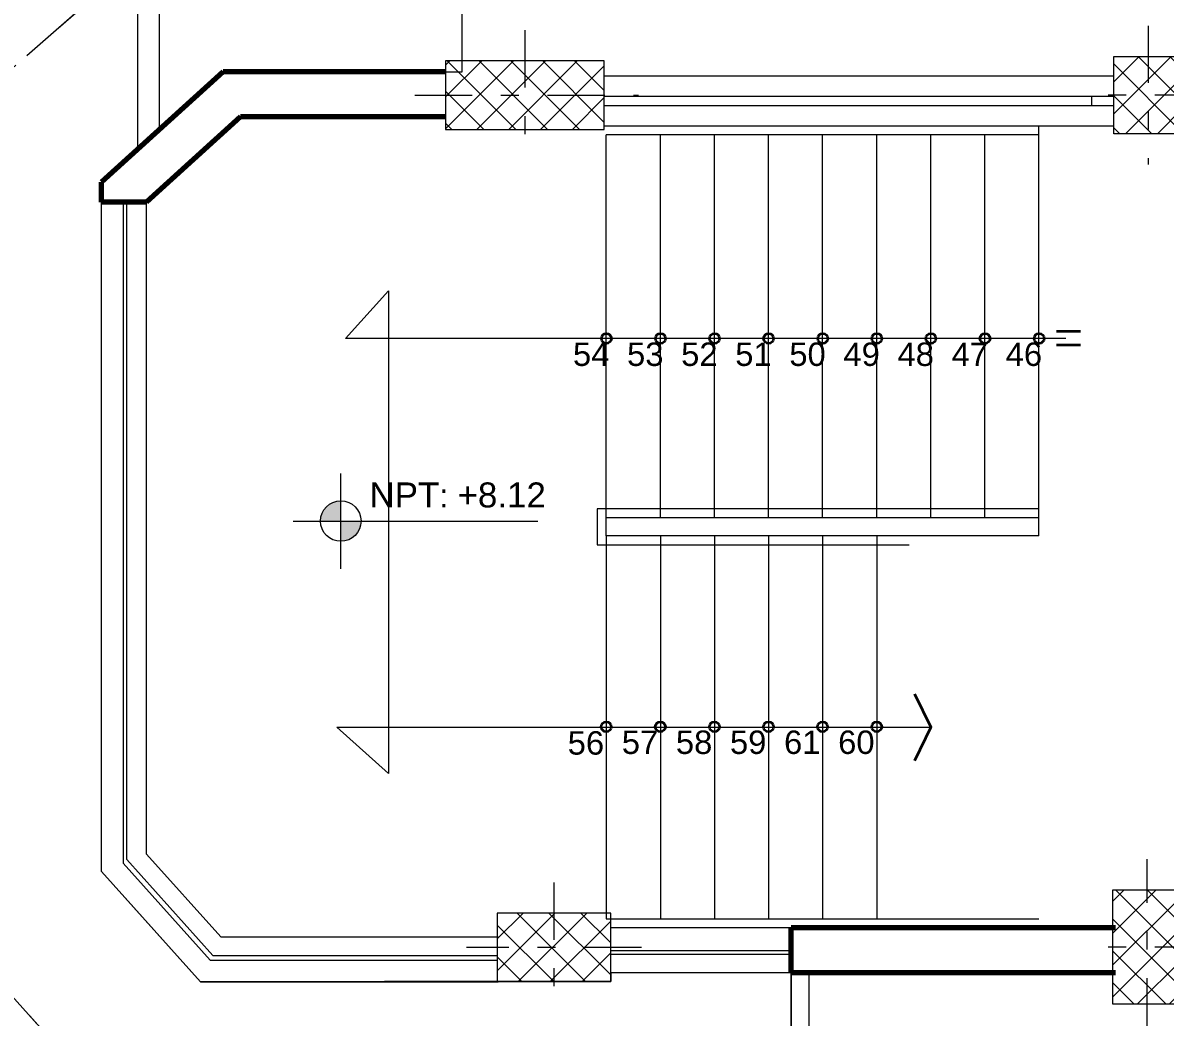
# Model space of a CAD drawing. Header units: inches. Extents: x 140 to 978, y -82 to 38.
# Drawn here: x 844.05 to 850.38, y -2.65 to 2.87 of the extents above; entities that cross this region are included whole.
import ezdxf

# ---------------------------------------------------------------- set-up
doc = ezdxf.new("R2010")
doc.units = ezdxf.units.IN
doc.header["$MEASUREMENT"] = 0
for name, pattern in [('ACAD_ISO04W100', [30.5, 24, -3, 0.5, -3]), ('DASHDOT2', [12.7, 6.35, -3.175, 0, -3.175]), ('DASHED2', [0.375, 0.25, -0.125])]:
    doc.linetypes.add(name, pattern=pattern)
doc.layers.get('0').update_dxf_attribs({"lineweight": 0})
for name, color, linetype, lineweight in [('UNSAAC-COLUMNA', 24, 'Continuous', 0), ('UNSAAC-CORTE MURO', 42, 'Continuous', 35), ('UNSAAC-COTA', 48, 'Continuous', 0), ('UNSAAC-EJE COLUMNA', 22, 'DASHDOT2', 0), ('UNSAAC-FACHADA(2DO PLANO)', 7, 'Continuous', 30), ('UNSAAC-LINEA 0.00', 251, 'Continuous', 0), ('UNSAAC-MURETE', 146, 'Continuous', 20), ('UNSAAC-MUROS', 7, 'Continuous', 70), ('UNSAAC-PISOS', 253, 'Continuous', 0), ('UNSAAC-PROYECCIONES', 38, 'DASHED2', 0), ('UNSAAC-TEXTOS', 250, 'Continuous', 0), ('UNSAAC-TEXTURAS', 250, 'Continuous', 0), ('UNSAAC-VANOS', 24, 'Continuous', 0)]:
    doc.layers.add(name, color=color, linetype=linetype, lineweight=lineweight)
doc.styles.add('narrow', font='')
doc.styles.get("Standard").update_dxf_attribs({"font": 'arial.ttf'})
doc.styles.get('narrow').set_extended_font_data('Arial Narrow', italic=True)
doc.dimstyles.new('1EN75', dxfattribs={"dimtxt": 0.15, "dimasz": 0.06, "dimexe": 0.1, "dimexo": 0.15, "dimgap": 0.025, "dimtad": 1, "dimzin": 1, "dimdsep": 46, "dimtxsty": 'narrow', "dimblk": 'DOT', "dimcen": 0.1, "dimclrd": 256, "dimclre": 256, "dimclrt": 256, "dimaunit": 1, "dimadec": 3, "dimazin": 0, "dimtfac": 1, "dimtmove": 2, "dimatfit": 3, "dimldrblk": 'ARCHTICK', "dimfxl": 0.3, "dimfxlon": 1, "dimtolj": 1, "dimtzin": 0, "dimlwd": 0, "dimlwe": 0, "dimarcsym": 0})

# ---------------------------------------------------------------- blocks, each defined once
blk = doc.blocks.new('c2')
at = {"layer": 'UNSAAC-TEXTURAS'}
h = blk.add_hatch(dxfattribs=at)
h.set_pattern_fill('ANSI37', color=256)
h.set_pattern_definition([(45, (-846.62834, -178.42103), (-0.088388348, 0.088388348), []), (135, (-846.62834, -178.42103), (-0.088388348, -0.088388348), [])])
h.paths.add_polyline_path([(0.315, 0.19), (0.315, 0.38), (0, 0.38), (0, 0.19)])
h.paths.add_polyline_path([(0.63, 0.19), (0.63, 0.38), (0.315, 0.38), (0.315, 0.19)])
h.paths.add_polyline_path([(0.315, 0.19), (0.315, 0), (0.63, 0), (0.63, 0.19)])
h.paths.add_polyline_path([(0.315, 0), (0.315, 0.19), (0, 0.19), (0, 0)])
at = {"layer": 'UNSAAC-COLUMNA'}
blk.add_lwpolyline([(0.63, 0.38), (0, 0.38), (0, 0), (0.63, 0)], close=True, dxfattribs=at)
at = {"layer": 'UNSAAC-EJE COLUMNA', "ltscale": 0.05}
for p, q in [((0.315, 0.55), (0.315, -0.17)), ((0.8, 0.19), (-0.17, 0.19))]:
    blk.add_line(p, q, dxfattribs=at)
blk = doc.blocks.new('c3')
at = {"layer": 'UNSAAC-TEXTURAS'}
h = blk.add_hatch(dxfattribs=at)
h.set_pattern_fill('ANSI37', color=256)
h.set_pattern_definition([(45, (-850.00334, -183.11182), (-0.088388348, 0.088388348), []), (135, (-850.00334, -183.11182), (-0.088388348, -0.088388348), [])])
h.paths.add_polyline_path([(0.1875, 0.43), (0, 0.43), (0, 0.215), (0.1875, 0.215)])
h.paths.add_polyline_path([(0.38, 0.3892), (0.375, 0.43), (0.1875, 0.43), (0.1875, 0.215), (0.38, 0.215)])
h.paths.add_polyline_path([(0.38, 0.215), (0.1875, 0.215), (0.1875, 0), (0.38, 0)])
h.paths.add_polyline_path([(0.1875, 0.215), (0, 0.215), (0, 0.0992), (0, 0), (0.1875, 0)])
at = {"layer": 'UNSAAC-COLUMNA'}
blk.add_lwpolyline([(0, 0.43), (0.38, 0.43), (0.38, 0), (0, 0)], close=True, dxfattribs=at)
at = {"layer": 'UNSAAC-EJE COLUMNA', "ltscale": 0.05}
for p, q in [((0.19, 0.6), (0.19, -0.17)), ((0.545, 0.215), (-0.17, 0.215))]:
    blk.add_line(p, q, dxfattribs=at)
blk = doc.blocks.new('cs1')
at = {"layer": 'UNSAAC-TEXTURAS'}
h = blk.add_hatch(dxfattribs=at)
h.set_pattern_fill('ANSI37', color=256)
h.paths.add_polyline_path([(850.0083, 169.826), (850.1983, 169.826), (850.1983, 170.266), (850.0083, 170.266)])
h.paths.add_polyline_path([(850.1983, 169.826), (850.3883, 169.826), (850.3883, 170.266), (850.1983, 170.266)])
h.paths.add_polyline_path([(850.3883, 169.826), (850.1983, 169.826), (850.1983, 169.386), (850.3883, 169.386)])
h.paths.add_polyline_path([(850.1983, 169.826), (850.0083, 169.826), (850.0083, 169.386), (850.1983, 169.386)])
at = {"layer": 'UNSAAC-COLUMNA'}
blk.add_lwpolyline([(850.3883, 169.386), (850.3883, 170.266), (850.0083, 170.266), (850.0083, 169.386)], close=True, dxfattribs=at)
at = {"layer": 'UNSAAC-EJE COLUMNA', "ltscale": 0.05}
for p, q in [((850.1983, 170.436), (850.1983, 169.196)), ((850.5583, 169.826), (849.8283, 169.826))]:
    blk.add_line(p, q, dxfattribs=at)
blk = doc.blocks.new('c')
at = {"layer": 'UNSAAC-TEXTURAS'}
h = blk.add_hatch(dxfattribs=at)
h.set_pattern_fill('ANSI37', color=256)
h.set_pattern_definition([(45, (-855.58834, -178.38853), (-0.088388348, 0.088388348), []), (135, (-855.58834, -178.38853), (-0.088388348, -0.088388348), [])])
h.paths.add_polyline_path([(0.19, 0.635), (0, 0.635), (0, 0.3163), (0.19, 0.3163)])
h.paths.add_polyline_path([(0.19, 0.3163), (0.38, 0.3163), (0.38, 0.635), (0.19, 0.635)])
h.paths.add_polyline_path([(0.19, 0), (0.38, 0), (0.38, 0.3163), (0.19, 0.3163)])
h.paths.add_polyline_path([(0.19, 0.3163), (0, 0.3163), (0, 0), (0.19, 0)])
at = {"layer": 'UNSAAC-COLUMNA'}
blk.add_lwpolyline([(0, 0), (0, 0.635), (0.38, 0.635), (0.38, 0)], dxfattribs=at)
blk.add_lwpolyline([(0, 0.635), (0.38, 0.635), (0.38, 0), (0, 0)], close=True, dxfattribs=at)
at = {"layer": 'UNSAAC-EJE COLUMNA', "ltscale": 0.05}
for p, q in [((0.19, -0.1725), (0.19, 0.805)), ((0.55, 0.3163), (-0.17, 0.3163))]:
    blk.add_line(p, q, dxfattribs=at)
blk = doc.blocks.new('4TOINFORMA')
at = {"layer": 'UNSAAC-TEXTURAS'}
for name, p in [('c3', (-26.441, 14.5011)), ('c', (-26.446, 9.6711)), ('c2', (-29.861, 9.7973))]:
    blk.add_blockref(name, p, dxfattribs=at)
at = {"layer": 'UNSAAC-TEXTURAS', "rotation": 90}
blk.add_blockref('cs1', (140.1192, -835.4822), dxfattribs=at)
blk = doc.blocks.new('_Dot')
at = {"color": 0, "linetype": 'ByBlock', "lineweight": -2}
blk.add_line((-0.5, 0), (-1, 0), dxfattribs=at)
at = {"color": 0, "linetype": 'ByBlock', "const_width": 0.5}
blk.add_lwpolyline([(-0.25, 0, 1), (0.25, 0, 1)], format="xyb", close=True, dxfattribs=at)
blk = doc.blocks.new('*D241')
at = {"layer": 'Defpoints', "color": 0, "transparency": 16777216}
for p in [(838.2587, -2.2596), (843.4837, -2.2596), (846.9987, -6.6158)]:
    blk.add_point(p, dxfattribs=at)
at = {"layer": 'UNSAAC-COTA', "lineweight": 0, "transparency": 16777216}
for p, q in [((838.5587, -2.2596), (838.1587, -2.2596)), ((838.2587, -6.5558), (838.2587, -2.3196)), ((838.5587, -6.6158), (838.1587, -6.6158))]:
    blk.add_line(p, q, dxfattribs=at)
at = {"layer": 'UNSAAC-COTA', "lineweight": 0, "transparency": 16777216, "xscale": 0.06, "yscale": 0.06, "zscale": 0.06}
for p, rotation in [((838.2587, -2.2596), 90), ((838.2587, -6.6158), 270)]:
    blk.add_blockref('_Dot', p, dxfattribs=dict(at, rotation=rotation))
at = {"layer": 'UNSAAC-COTA', "transparency": 16777216, "insert": (838.1572, -4.4377), "char_height": 0.15, "attachment_point": 5, "rotation": 90, "style": 'narrow'}
blk.add_mtext('\\A1;4.36', dxfattribs=at)
blk = doc.blocks.new('_ArchTick')
at = {"layer": 'UNSAAC-FACHADA(2DO PLANO)', "color": 0, "const_width": 0.15}
blk.add_lwpolyline([(-0.5, -0.5), (0.5, 0.5)], dxfattribs=at)
blk = doc.blocks.new('*D354')
at = {"layer": 'Defpoints', "color": 0, "transparency": 16777216}
for p in [(846.4819, 2.9491), (841.3506, 2.6592), (846.3911, 2.6592)]:
    blk.add_point(p, dxfattribs=at)
at = {"layer": 'UNSAAC-COTA', "lineweight": 0, "transparency": 16777216}
for p, q in [((841.6506, 2.9491), (841.2506, 2.9491)), ((841.3506, 2.8891), (841.3506, 2.7192)), ((841.6506, 2.6592), (841.2506, 2.6592))]:
    blk.add_line(p, q, dxfattribs=at)
at = {"layer": 'UNSAAC-COTA', "lineweight": 0, "transparency": 16777216, "xscale": 0.06, "yscale": 0.06, "zscale": 0.06}
for p, rotation in [((841.3506, 2.9491), 90), ((841.3506, 2.6592), 270)]:
    blk.add_blockref('_Dot', p, dxfattribs=dict(at, rotation=rotation))
at = {"layer": 'UNSAAC-COTA', "transparency": 16777216, "insert": (841.1365, 2.8042), "char_height": 0.15, "attachment_point": 5, "rotation": 90, "style": 'narrow'}
blk.add_mtext('\\A1;0.29', dxfattribs=at)
blk = doc.blocks.new('*D355')
at = {"layer": 'Defpoints', "color": 0, "transparency": 16777216}
for p in [(846.3911, 2.6592), (841.3506, 1.8759), (844.4819, 1.8759)]:
    blk.add_point(p, dxfattribs=at)
at = {"layer": 'UNSAAC-COTA', "lineweight": 0, "transparency": 16777216}
for p, q in [((841.6506, 2.6592), (841.2506, 2.6592)), ((841.3506, 2.5992), (841.3506, 1.9359)), ((841.6506, 1.8759), (841.2506, 1.8759))]:
    blk.add_line(p, q, dxfattribs=at)
at = {"layer": 'UNSAAC-COTA', "lineweight": 0, "transparency": 16777216, "xscale": 0.06, "yscale": 0.06, "zscale": 0.06}
for p, rotation in [((841.3506, 2.6592), 90), ((841.3506, 1.8759), 270)]:
    blk.add_blockref('_Dot', p, dxfattribs=dict(at, rotation=rotation))
at = {"layer": 'UNSAAC-COTA', "transparency": 16777216, "insert": (841.249, 2.2675), "char_height": 0.15, "attachment_point": 5, "rotation": 90, "style": 'narrow'}
blk.add_mtext('\\A1;0.78', dxfattribs=at)
blk = doc.blocks.new('*D356')
at = {"layer": 'Defpoints', "color": 0, "transparency": 16777216}
for p in [(844.4819, 1.8759), (841.3506, -1.8384), (844.4819, -1.8384)]:
    blk.add_point(p, dxfattribs=at)
at = {"layer": 'UNSAAC-COTA', "lineweight": 0, "transparency": 16777216}
for p, q in [((841.6506, 1.8759), (841.2506, 1.8759)), ((841.3506, 1.8159), (841.3506, -1.7784)), ((841.6506, -1.8384), (841.2506, -1.8384))]:
    blk.add_line(p, q, dxfattribs=at)
at = {"layer": 'UNSAAC-COTA', "lineweight": 0, "transparency": 16777216, "xscale": 0.06, "yscale": 0.06, "zscale": 0.06}
for p, rotation in [((841.3506, 1.8759), 90), ((841.3506, -1.8384), 270)]:
    blk.add_blockref('_Dot', p, dxfattribs=dict(at, rotation=rotation))
at = {"layer": 'UNSAAC-COTA', "transparency": 16777216, "insert": (841.249, 0.0188), "char_height": 0.15, "attachment_point": 5, "rotation": 90, "style": 'narrow'}
blk.add_mtext('\\A1;3.71', dxfattribs=at)
blk = doc.blocks.new('*D357')
at = {"layer": 'Defpoints', "color": 0, "transparency": 16777216}
for p in [(844.4819, -1.8384), (841.3506, -2.4509), (845.0319, -2.4509)]:
    blk.add_point(p, dxfattribs=at)
at = {"layer": 'UNSAAC-COTA', "lineweight": 0, "transparency": 16777216}
for p, q in [((841.6506, -1.8384), (841.2506, -1.8384)), ((841.3506, -1.8984), (841.3506, -2.3909)), ((841.6506, -2.4509), (841.2506, -2.4509))]:
    blk.add_line(p, q, dxfattribs=at)
at = {"layer": 'UNSAAC-COTA', "lineweight": 0, "transparency": 16777216, "xscale": 0.06, "yscale": 0.06, "zscale": 0.06}
for p, rotation in [((841.3506, -1.8384), 90), ((841.3506, -2.4509), 270)]:
    blk.add_blockref('_Dot', p, dxfattribs=dict(at, rotation=rotation))
at = {"layer": 'UNSAAC-COTA', "transparency": 16777216, "insert": (841.249, -2.1446), "char_height": 0.15, "attachment_point": 5, "rotation": 90, "style": 'narrow'}
blk.add_mtext('\\A1;0.61', dxfattribs=at)
blk = doc.blocks.new('*D358')
at = {"layer": 'Defpoints', "color": 0, "transparency": 16777216}
for p in [(845.0319, -2.4509), (841.3506, -2.9509), (848.3069, -2.9509)]:
    blk.add_point(p, dxfattribs=at)
at = {"layer": 'UNSAAC-COTA', "lineweight": 0, "transparency": 16777216}
for p, q in [((841.6506, -2.4509), (841.2506, -2.4509)), ((841.3506, -2.5109), (841.3506, -2.8909)), ((841.6506, -2.9509), (841.2506, -2.9509))]:
    blk.add_line(p, q, dxfattribs=at)
at = {"layer": 'UNSAAC-COTA', "lineweight": 0, "transparency": 16777216, "xscale": 0.06, "yscale": 0.06, "zscale": 0.06}
for p, rotation in [((841.3506, -2.4509), 90), ((841.3506, -2.9509), 270)]:
    blk.add_blockref('_Dot', p, dxfattribs=dict(at, rotation=rotation))
at = {"layer": 'UNSAAC-COTA', "transparency": 16777216, "insert": (841.249, -2.7009), "char_height": 0.15, "attachment_point": 5, "rotation": 90, "style": 'narrow'}
blk.add_mtext('\\A1;0.50', dxfattribs=at)
blk = doc.blocks.new('*D370')
at = {"layer": 'Defpoints', "color": 0, "transparency": 16777216}
for p in [(840.3238, -2.4509), (846.6819, -2.4509), (850.2311, -2.9001)]:
    blk.add_point(p, dxfattribs=at)
at = {"layer": 'UNSAAC-COTA', "lineweight": 0, "transparency": 16777216}
for p, q in [((840.6238, -2.4509), (840.2238, -2.4509)), ((840.3238, -2.8401), (840.3238, -2.5109)), ((840.6238, -2.9001), (840.2238, -2.9001))]:
    blk.add_line(p, q, dxfattribs=at)
at = {"layer": 'UNSAAC-COTA', "lineweight": 0, "transparency": 16777216, "xscale": 0.06, "yscale": 0.06, "zscale": 0.06}
for p, rotation in [((840.3238, -2.4509), 90), ((840.3238, -2.9001), 270)]:
    blk.add_blockref('_Dot', p, dxfattribs=dict(at, rotation=rotation))
at = {"layer": 'UNSAAC-COTA', "transparency": 16777216, "insert": (840.2222, -2.6755), "char_height": 0.15, "attachment_point": 5, "rotation": 90, "style": 'narrow'}
blk.add_mtext('\\A1;0.45', dxfattribs=at)
blk = doc.blocks.new('*D371')
at = {"layer": 'Defpoints', "color": 0, "transparency": 16777216}
for p in [(840.3238, -2.0696), (846.6769, -2.0696), (846.6819, -2.4509)]:
    blk.add_point(p, dxfattribs=at)
at = {"layer": 'UNSAAC-COTA', "lineweight": 0, "transparency": 16777216}
for p, q in [((840.6238, -2.0696), (840.2238, -2.0696)), ((840.3238, -2.3909), (840.3238, -2.1296)), ((840.6238, -2.4509), (840.2238, -2.4509))]:
    blk.add_line(p, q, dxfattribs=at)
at = {"layer": 'UNSAAC-COTA', "lineweight": 0, "transparency": 16777216, "xscale": 0.06, "yscale": 0.06, "zscale": 0.06}
for p, rotation in [((840.3238, -2.0696), 90), ((840.3238, -2.4509), 270)]:
    blk.add_blockref('_Dot', p, dxfattribs=dict(at, rotation=rotation))
at = {"layer": 'UNSAAC-COTA', "transparency": 16777216, "insert": (840.2222, -2.2602), "char_height": 0.15, "attachment_point": 5, "rotation": 90, "style": 'narrow'}
blk.add_mtext('\\A1;0.38', dxfattribs=at)
blk = doc.blocks.new('*D372')
at = {"layer": 'Defpoints', "color": 0, "transparency": 16777216}
for p in [(840.3238, 2.2792), (846.3911, 2.2792), (846.6769, -2.0696)]:
    blk.add_point(p, dxfattribs=at)
at = {"layer": 'UNSAAC-COTA', "lineweight": 0, "transparency": 16777216}
for p, q in [((840.6238, 2.2792), (840.2238, 2.2792)), ((840.3238, -2.0096), (840.3238, 2.2192)), ((840.6238, -2.0696), (840.2238, -2.0696))]:
    blk.add_line(p, q, dxfattribs=at)
at = {"layer": 'UNSAAC-COTA', "lineweight": 0, "transparency": 16777216, "xscale": 0.06, "yscale": 0.06, "zscale": 0.06}
for p, rotation in [((840.3238, 2.2792), 90), ((840.3238, -2.0696), 270)]:
    blk.add_blockref('_Dot', p, dxfattribs=dict(at, rotation=rotation))
at = {"layer": 'UNSAAC-COTA', "transparency": 16777216, "insert": (840.2222, 0.1048), "char_height": 0.15, "attachment_point": 5, "rotation": 90, "style": 'narrow'}
blk.add_mtext('\\A1;4.35', dxfattribs=at)
blk = doc.blocks.new('*D373')
at = {"layer": 'Defpoints', "color": 0, "transparency": 16777216}
for p in [(840.3238, 2.6592), (846.3911, 2.6592), (846.3911, 2.2792)]:
    blk.add_point(p, dxfattribs=at)
at = {"layer": 'UNSAAC-COTA', "lineweight": 0, "transparency": 16777216}
for p, q in [((840.6238, 2.6592), (840.2238, 2.6592)), ((840.3238, 2.3392), (840.3238, 2.5992)), ((840.6238, 2.2792), (840.2238, 2.2792))]:
    blk.add_line(p, q, dxfattribs=at)
at = {"layer": 'UNSAAC-COTA', "lineweight": 0, "transparency": 16777216, "xscale": 0.06, "yscale": 0.06, "zscale": 0.06}
for p, rotation in [((840.3238, 2.6592), 90), ((840.3238, 2.2792), 270)]:
    blk.add_blockref('_Dot', p, dxfattribs=dict(at, rotation=rotation))
at = {"layer": 'UNSAAC-COTA', "transparency": 16777216, "insert": (840.2222, 2.4692), "char_height": 0.15, "attachment_point": 5, "rotation": 90, "style": 'narrow'}
blk.add_mtext('\\A1;0.38', dxfattribs=at)
blk = doc.blocks.new('*D264')
at = {"layer": 'Defpoints', "color": 0, "transparency": 16777216}
for p in [(840.3238, 8.4943), (846.5319, 8.4943), (846.3911, 2.6592)]:
    blk.add_point(p, dxfattribs=at)
at = {"layer": 'UNSAAC-COTA', "lineweight": 0, "transparency": 16777216}
for p, q in [((840.6238, 8.4943), (840.2238, 8.4943)), ((840.3238, 2.7192), (840.3238, 8.4343)), ((840.6238, 2.6592), (840.2238, 2.6592))]:
    blk.add_line(p, q, dxfattribs=at)
at = {"layer": 'UNSAAC-COTA', "lineweight": 0, "transparency": 16777216, "xscale": 0.06, "yscale": 0.06, "zscale": 0.06}
for p, rotation in [((840.3238, 8.4943), 90), ((840.3238, 2.6592), 270)]:
    blk.add_blockref('_Dot', p, dxfattribs=dict(at, rotation=rotation))
at = {"layer": 'UNSAAC-COTA', "transparency": 16777216, "insert": (840.2222, 5.5768), "char_height": 0.15, "attachment_point": 5, "rotation": 90, "style": 'narrow'}
blk.add_mtext('\\A1;5.84', dxfattribs=at)
blk = doc.blocks.new('*D272')
at = {"layer": 'Defpoints', "color": 0, "transparency": 16777216}
for p in [(839.1606, 24.1241), (848.177, 24.1241), (848.3069, -13.2759)]:
    blk.add_point(p, dxfattribs=at)
at = {"layer": 'UNSAAC-COTA', "lineweight": 0, "transparency": 16777216}
for p, q in [((839.4606, 24.1241), (839.0606, 24.1241)), ((839.1606, -13.2159), (839.1606, 24.0641)), ((839.4606, -13.2759), (839.0606, -13.2759))]:
    blk.add_line(p, q, dxfattribs=at)
at = {"layer": 'UNSAAC-COTA', "lineweight": 0, "transparency": 16777216, "xscale": 0.06, "yscale": 0.06, "zscale": 0.06}
for p, rotation in [((839.1606, 24.1241), 90), ((839.1606, -13.2759), 270)]:
    blk.add_blockref('_Dot', p, dxfattribs=dict(at, rotation=rotation))
at = {"layer": 'UNSAAC-COTA', "transparency": 16777216, "insert": (839.059, 5.4241), "char_height": 0.15, "attachment_point": 5, "rotation": 90, "style": 'narrow'}
blk.add_mtext('\\A1;37.40', dxfattribs=at)

msp = doc.modelspace()

# ---------------------------------------------------------------- hatches: boundary and pattern name
at = {"layer": 'UNSAAC-TEXTOS'}
h = msp.add_hatch(color=0, dxfattribs=at)
h.dxf.hatch_style = 1
h.paths.add_polyline_path([(845.922, 0.1057), (845.8095, 0.1057), (845.8095, -0.0068, 0.414214)])
h.paths.add_polyline_path([(845.8095, 0.2182, 0.414214), (845.697, 0.1057), (845.8095, 0.1057)])

# ---------------------------------------------------------------- linework, layer by layer
at = {"layer": 'UNSAAC-CORTE MURO', "ltscale": 0.03}
for p, q in [((849.7784, 1.1591), (849.9119, 1.1591)), ((849.7784, 1.083), (849.9119, 1.083))]:
    msp.add_line(p, q, dxfattribs=at)
at = {"layer": 'UNSAAC-CORTE MURO'}
msp.add_lwpolyline([(848.9913, -0.8528), (849.0819, -1.0384), (848.9913, -1.2239)], dxfattribs=at)
for centre in [(847.2826, 1.1192), (847.5826, 1.1192), (847.8826, 1.1192), (848.1826, 1.1192), (848.4826, 1.1192), (848.7826, 1.1192), (849.0826, 1.1192), (849.3826, 1.1192), (849.6826, 1.1192), (847.2819, -1.0358), (847.5819, -1.0358), (847.8819, -1.0358), (848.1819, -1.0358), (848.4819, -1.0358), (848.7819, -1.0358)]:
    msp.add_circle(centre, 0.0278, dxfattribs=at)
at = {"layer": 'UNSAAC-LINEA 0.00', "ltscale": 2.5}
msp.add_lwpolyline([(867.135, -13.2759), (861.4311, -13.2759), (861.4311, -11.4759), (855.9327, -11.4759), (855.9327, -13.2759), (850.2311, -13.2759), (850.2311, -6.6642), (848.3069, -6.6642), (848.3069, -2.4009), (847.3069, -2.4009), (847.3069, -2.4496), (846.6769, -2.4496), (845.0319, -2.4509), (844.4819, -1.8384), (844.4819, 1.9866), (845.1569, 2.5991), (846.4819, 2.5991), (846.4819, 8.2491), (846.5319, 8.2491), (846.5319, 20.0034)], dxfattribs=at)
at = {"layer": 'UNSAAC-MURETE'}
for p, q in [((850.0969, 2.5741), (847.2711, 2.5741)), ((847.2711, 2.2991), (850.0969, 2.2991)), ((844.4819, -1.8384), (844.4819, 1.8759)), ((844.7319, -1.7426), (844.7319, 1.8759)), ((844.7319, -1.7426), (844.7319, -1.4259)), ((844.7319, -1.7426), (845.1434, -2.2009)), ((844.4819, -1.8384), (845.0319, -2.4509)), ((848.3069, -2.1509), (847.3069, -2.1509)), ((845.1434, -2.2009), (846.6819, -2.2009)), ((848.3069, -2.4009), (847.3069, -2.4009)), ((848.3069, -2.4009), (848.3069, -13.2759)), ((848.4069, -6.575), (848.4069, -2.4009)), ((845.0319, -2.4509), (846.6819, -2.4509)), ((845.0319, -2.4509), (846.6819, -2.4509))]:
    msp.add_line(p, q, dxfattribs=at)
for points in [[(848.177, 24.1241), (848.177, 24.1241), (844.6819, 20.7945), (844.6819, 2.1681)], [(851.6811, 24.0041), (848.225, 24.0041), (844.8019, 20.743), (844.8019, 2.277)]]:
    msp.add_lwpolyline(points, dxfattribs=at)
at = {"layer": 'UNSAAC-MUROS'}
for p, q in [((845.1569, 2.5991), (844.4819, 1.9866)), ((846.3911, 2.5991), (845.1569, 2.5991)), ((845.2534, 2.3491), (844.7319, 1.8759)), ((846.3911, 2.3491), (845.2534, 2.3491)), ((844.4819, 1.8759), (844.4819, 1.9866)), ((844.7319, 1.8759), (844.4819, 1.8759)), ((850.1069, -2.1509), (848.3069, -2.1509)), ((848.3069, -2.4009), (848.3069, -2.1509)), ((850.1069, -2.4009), (848.3069, -2.4009)), ((849.8569, -2.4009), (848.3661, -2.4009))]:
    msp.add_line(p, q, dxfattribs=at)
at = {"layer": 'UNSAAC-PISOS', "linetype": 'ACAD_ISO04W100'}
for p, q in [((849.6819, 0.1241), (849.6819, 2.2991)), ((847.2819, 0.1241), (847.2819, 2.2491)), ((847.8819, 2.2491), (847.2819, 2.2491)), ((847.2819, 0.1241), (847.2819, 2.2491)), ((847.8819, 2.2491), (847.2819, 2.2491)), ((847.2819, 0.1241), (847.2819, 2.2491)), ((847.5819, 0.1241), (847.5819, 2.2491)), ((847.5819, 0.1241), (847.5819, 2.2491)), ((847.8819, 0.1241), (847.8819, 2.2491)), ((849.6819, 2.2491), (847.8819, 2.2491)), ((847.8819, 0.1241), (847.8819, 2.2491)), ((849.6819, 2.2491), (847.8819, 2.2491)), ((848.1819, 0.1741), (848.1819, 2.2491)), ((848.1819, 0.1741), (848.1819, 2.2491)), ((848.4819, 0.1741), (848.4819, 2.2491)), ((848.4819, 0.1741), (848.4819, 2.2491)), ((848.7819, 0.1241), (848.7819, 2.2491)), ((848.7819, 0.1241), (848.7819, 2.2491)), ((849.0819, 0.1241), (849.0819, 2.2491)), ((849.0819, 0.1241), (849.0819, 2.2491)), ((849.3819, 0.1241), (849.3819, 2.2491)), ((849.3819, 0.1241), (849.3819, 2.2491)), ((849.6819, 0.1241), (849.6819, 2.2491)), ((848.1819, 0.1241), (848.1819, 1.1375)), ((848.1819, 0.1241), (848.1819, 1.1375)), ((848.4819, 0.1241), (848.4819, 0.691)), ((848.4819, 0.1241), (848.4819, 0.691)), ((848.7819, 0.1241), (847.2819, 0.1241)), ((847.2819, 0.0241), (847.2819, 0.1241)), ((848.7819, 0.1241), (847.2819, 0.1241)), ((847.2819, 0.0241), (847.2819, 0.1241)), ((849.6819, 0.1241), (848.7819, 0.1241)), ((849.6819, 0.1241), (848.7819, 0.1241)), ((849.6819, 0.0241), (849.6819, 0.1241)), ((849.6819, 0.0241), (849.6819, 0.1241)), ((847.2819, 0.0241), (847.2819, -2.1009)), ((849.6819, 0.0241), (847.2819, 0.0241)), ((847.2819, 0.0241), (847.2819, -2.1009)), ((849.6819, 0.0241), (847.2819, 0.0241)), ((847.5819, 0.0241), (847.5819, -2.1009)), ((847.5819, 0.0241), (847.5819, -2.1009)), ((847.8819, 0.0241), (847.8819, -2.1009)), ((847.8819, 0.0241), (847.8819, -2.1009)), ((848.1819, 0.0241), (848.1819, -2.1009)), ((848.1819, 0.0241), (848.1819, -2.1009)), ((848.4819, 0.0241), (848.4819, -2.1009)), ((848.4819, 0.0241), (848.4819, -2.1009)), ((848.7819, 0.0241), (848.7819, -2.1009)), ((848.7819, 0.0241), (848.7819, -2.1009)), ((847.2819, -2.1009), (849.6819, -2.1009)), ((847.2819, -2.1009), (849.6819, -2.1009))]:
    msp.add_line(p, q, dxfattribs=at)
for points in [[(848.7624, 0.1741), (847.2319, 0.1741), (847.2319, -0.0259), (848.9623, -0.0259)], [(848.7624, 0.1741), (847.2319, 0.1741), (847.2319, -0.0259), (848.9623, -0.0259)], [(849.6819, 0.1741), (848.7624, 0.1741)], [(849.6819, 0.1741), (848.7624, 0.1741)], [(849.6819, 0.1241), (848.8535, 0.1241)], [(849.6819, 0.1241), (848.8535, 0.1241)]]:
    msp.add_lwpolyline(points, dxfattribs=at)
at = {"layer": 'UNSAAC-PROYECCIONES', "ltscale": 2.5}
msp.add_lwpolyline([(867.135, -13.2759), (861.4311, -13.2759), (861.4311, -11.4759), (855.9327, -11.4759), (855.9327, -13.2759), (850.2311, -13.2759), (850.2311, -6.6642), (848.3069, -6.6642), (848.3069, -2.4009), (847.3069, -2.4009), (847.3069, -2.4496), (846.6769, -2.4496), (845.0319, -2.4509), (844.4819, -1.8384), (844.4819, 1.9866), (845.1569, 2.5991), (846.4819, 2.5991), (846.4819, 8.2491), (846.5319, 8.2491), (846.5319, 20.0034)], dxfattribs=at)
msp.add_lwpolyline([(847.0683, -2.8751), (844.2959, -2.8751), (842.8319, -1.2447), (842.8319, 1.6058), (844.5382, 3.0991), (856.1635, 3.0991), (856.1635, 2.7094), (861.5553, 2.7094), (861.5569, 8.0089), (861.5553, 2.7094), (856.1635, 2.7094), (856.1635, 3.0991), (844.5382, 3.0991), (842.8319, 1.6058), (842.8319, -1.2447), (844.2959, -2.8751)], close=True, dxfattribs=at)
at = {"layer": 'UNSAAC-TEXTOS', "color": 0}
for p, q in [((845.8095, -0.159), (845.8095, 0.3704)), ((845.5448, 0.1057), (846.9021, 0.1057))]:
    msp.add_line(p, q, dxfattribs=at)
msp.add_circle((845.8095, 0.1057), 0.1125, dxfattribs=at)
at = {"layer": 'UNSAAC-VANOS'}
for p, q in [((847.2711, 2.4641), (849.9756, 2.4641)), ((849.9756, 2.4091), (847.2711, 2.4091)), ((849.9756, 2.4641), (850.0969, 2.4641)), ((849.9756, 2.4091), (849.9756, 2.4641)), ((850.0969, 2.4091), (849.9756, 2.4091)), ((844.6224, -1.7728), (844.6224, 1.8759)), ((849.6819, 1.1179), (847.9858, 1.1179)), ((849.6819, 1.1179), (847.9858, 1.1179)), ((844.6224, -1.7728), (845.1004, -2.3051)), ((845.1004, -2.3051), (846.6769, -2.3051))]:
    msp.add_line(p, q, dxfattribs=at)
for points in [[(844.6019, 1.8759), (844.6019, -1.7924), (845.0854, -2.3309), (846.6769, -2.3309)], [(847.9858, 1.1179), (845.8349, 1.1179), (846.0749, 1.3826), (846.0749, -1.2944), (845.7869, -1.0384), (849.0819, -1.0384)], [(847.9858, 1.1179), (845.8349, 1.1179), (846.0749, 1.3826), (846.0749, -1.2944), (845.7869, -1.0384), (849.0819, -1.0384)], [(849.8306, 1.1192), (849.8306, 1.1192), (849.8306, 1.1192), (849.8306, 1.1192), (849.8306, 1.1192), (848.7826, 1.1192)], [(847.3069, -2.2777), (847.5819, -2.2777), (848.3069, -2.2777)], [(847.3069, -2.2977), (847.5819, -2.2977), (848.3069, -2.2977)]]:
    msp.add_lwpolyline(points, dxfattribs=at)

# ---------------------------------------------------------------- block references
at = {"layer": 'UNSAAC-MURETE'}
msp.add_blockref('4TOINFORMA', (876.5379, -12.247), dxfattribs=at)

# ---------------------------------------------------------------- texts
at = {"layer": 'UNSAAC-TEXTOS', "char_height": 0.13}
for s, insert, width, attachment_point in [('54', (847.1983, 1.0304), 0.042437, 5), ('53', (847.4983, 1.0304), 0.042437, 5), ('52', (847.7983, 1.0304), 0.042437, 5), ('51', (848.0983, 1.0304), 0.042437, 5), ('50', (848.3983, 1.0304), 0.042437, 5), ('49', (848.6983, 1.0304), 0.042437, 5), ('48', (848.9983, 1.0304), 0.042437, 5), ('47', (849.2983, 1.0304), 0.042437, 5), ('46', (849.5983, 1.0304), 0.042437, 5), ('{\\H1.0667x;NPT\\fArial|b0|i0|c204|p34;\\H0.9375x;:\\fArial|b0|i0|c0|p34; \\H1.0667x;+8.12}', (845.9687, 0.3198), 1.05723, 1), ('56', (847.1691, -1.1263), 0.042437, 5), ('57', (847.4691, -1.1226), 0.042437, 5), ('58', (847.7691, -1.1226), 0.042437, 5), ('59', (848.0691, -1.1226), 0.042437, 5), ('61', (848.3691, -1.1226), 0.042437, 5), ('60', (848.6691, -1.1226), 0.042437, 5)]:
    msp.add_mtext(s, dxfattribs=dict(at, insert=insert, width=width, attachment_point=attachment_point))

# ---------------------------------------------------------------- dimensions: what is measured, and where the dimension line sits
at = {"layer": 'UNSAAC-COTA'}
for base, p1, p2, picture, middle in [((839.1606, 24.1241), (848.3069, -13.2759), (848.177, 24.1241), '*D272', (839.059, 5.4241)), ((840.3238, 8.4943), (846.3911, 2.6592), (846.5319, 8.4943), '*D264', (840.2222, 5.5768)), ((841.3506, 2.6592), (846.4819, 2.9491), (846.3911, 2.6592), '*D354', (841.1365, 2.8042)), ((840.3238, 2.6592), (846.3911, 2.2792), (846.3911, 2.6592), '*D373', (840.2222, 2.4692)), ((841.3506, 1.8759), (846.3911, 2.6592), (844.4819, 1.8759), '*D355', (841.249, 2.2675)), ((840.3238, 2.2792), (846.6769, -2.0696), (846.3911, 2.2792), '*D372', (840.2222, 0.1048)), ((841.3506, -1.8384), (844.4819, 1.8759), (844.4819, -1.8384), '*D356', (841.249, 0.0188)), ((841.3506, -2.4509), (844.4819, -1.8384), (845.0319, -2.4509), '*D357', (841.249, -2.1446)), ((840.3238, -2.0696), (846.6819, -2.4509), (846.6769, -2.0696), '*D371', (840.2222, -2.2602)), ((838.2587, -2.2596), (846.9987, -6.6158), (843.4837, -2.2596), '*D241', (838.1572, -4.4377)), ((840.3238, -2.4509), (850.2311, -2.9001), (846.6819, -2.4509), '*D370', (840.2222, -2.6755)), ((841.3506, -2.9509), (845.0319, -2.4509), (848.3069, -2.9509), '*D358', (841.249, -2.7009))]:
    dim = msp.add_linear_dim(base=base, p1=p1, p2=p2, angle=90, dimstyle='1EN75', dxfattribs=at)
    dim.commit()
    dim.dimension.update_dxf_attribs({"geometry": picture, "text_midpoint": middle})

doc.saveas('drawing.dxf')
